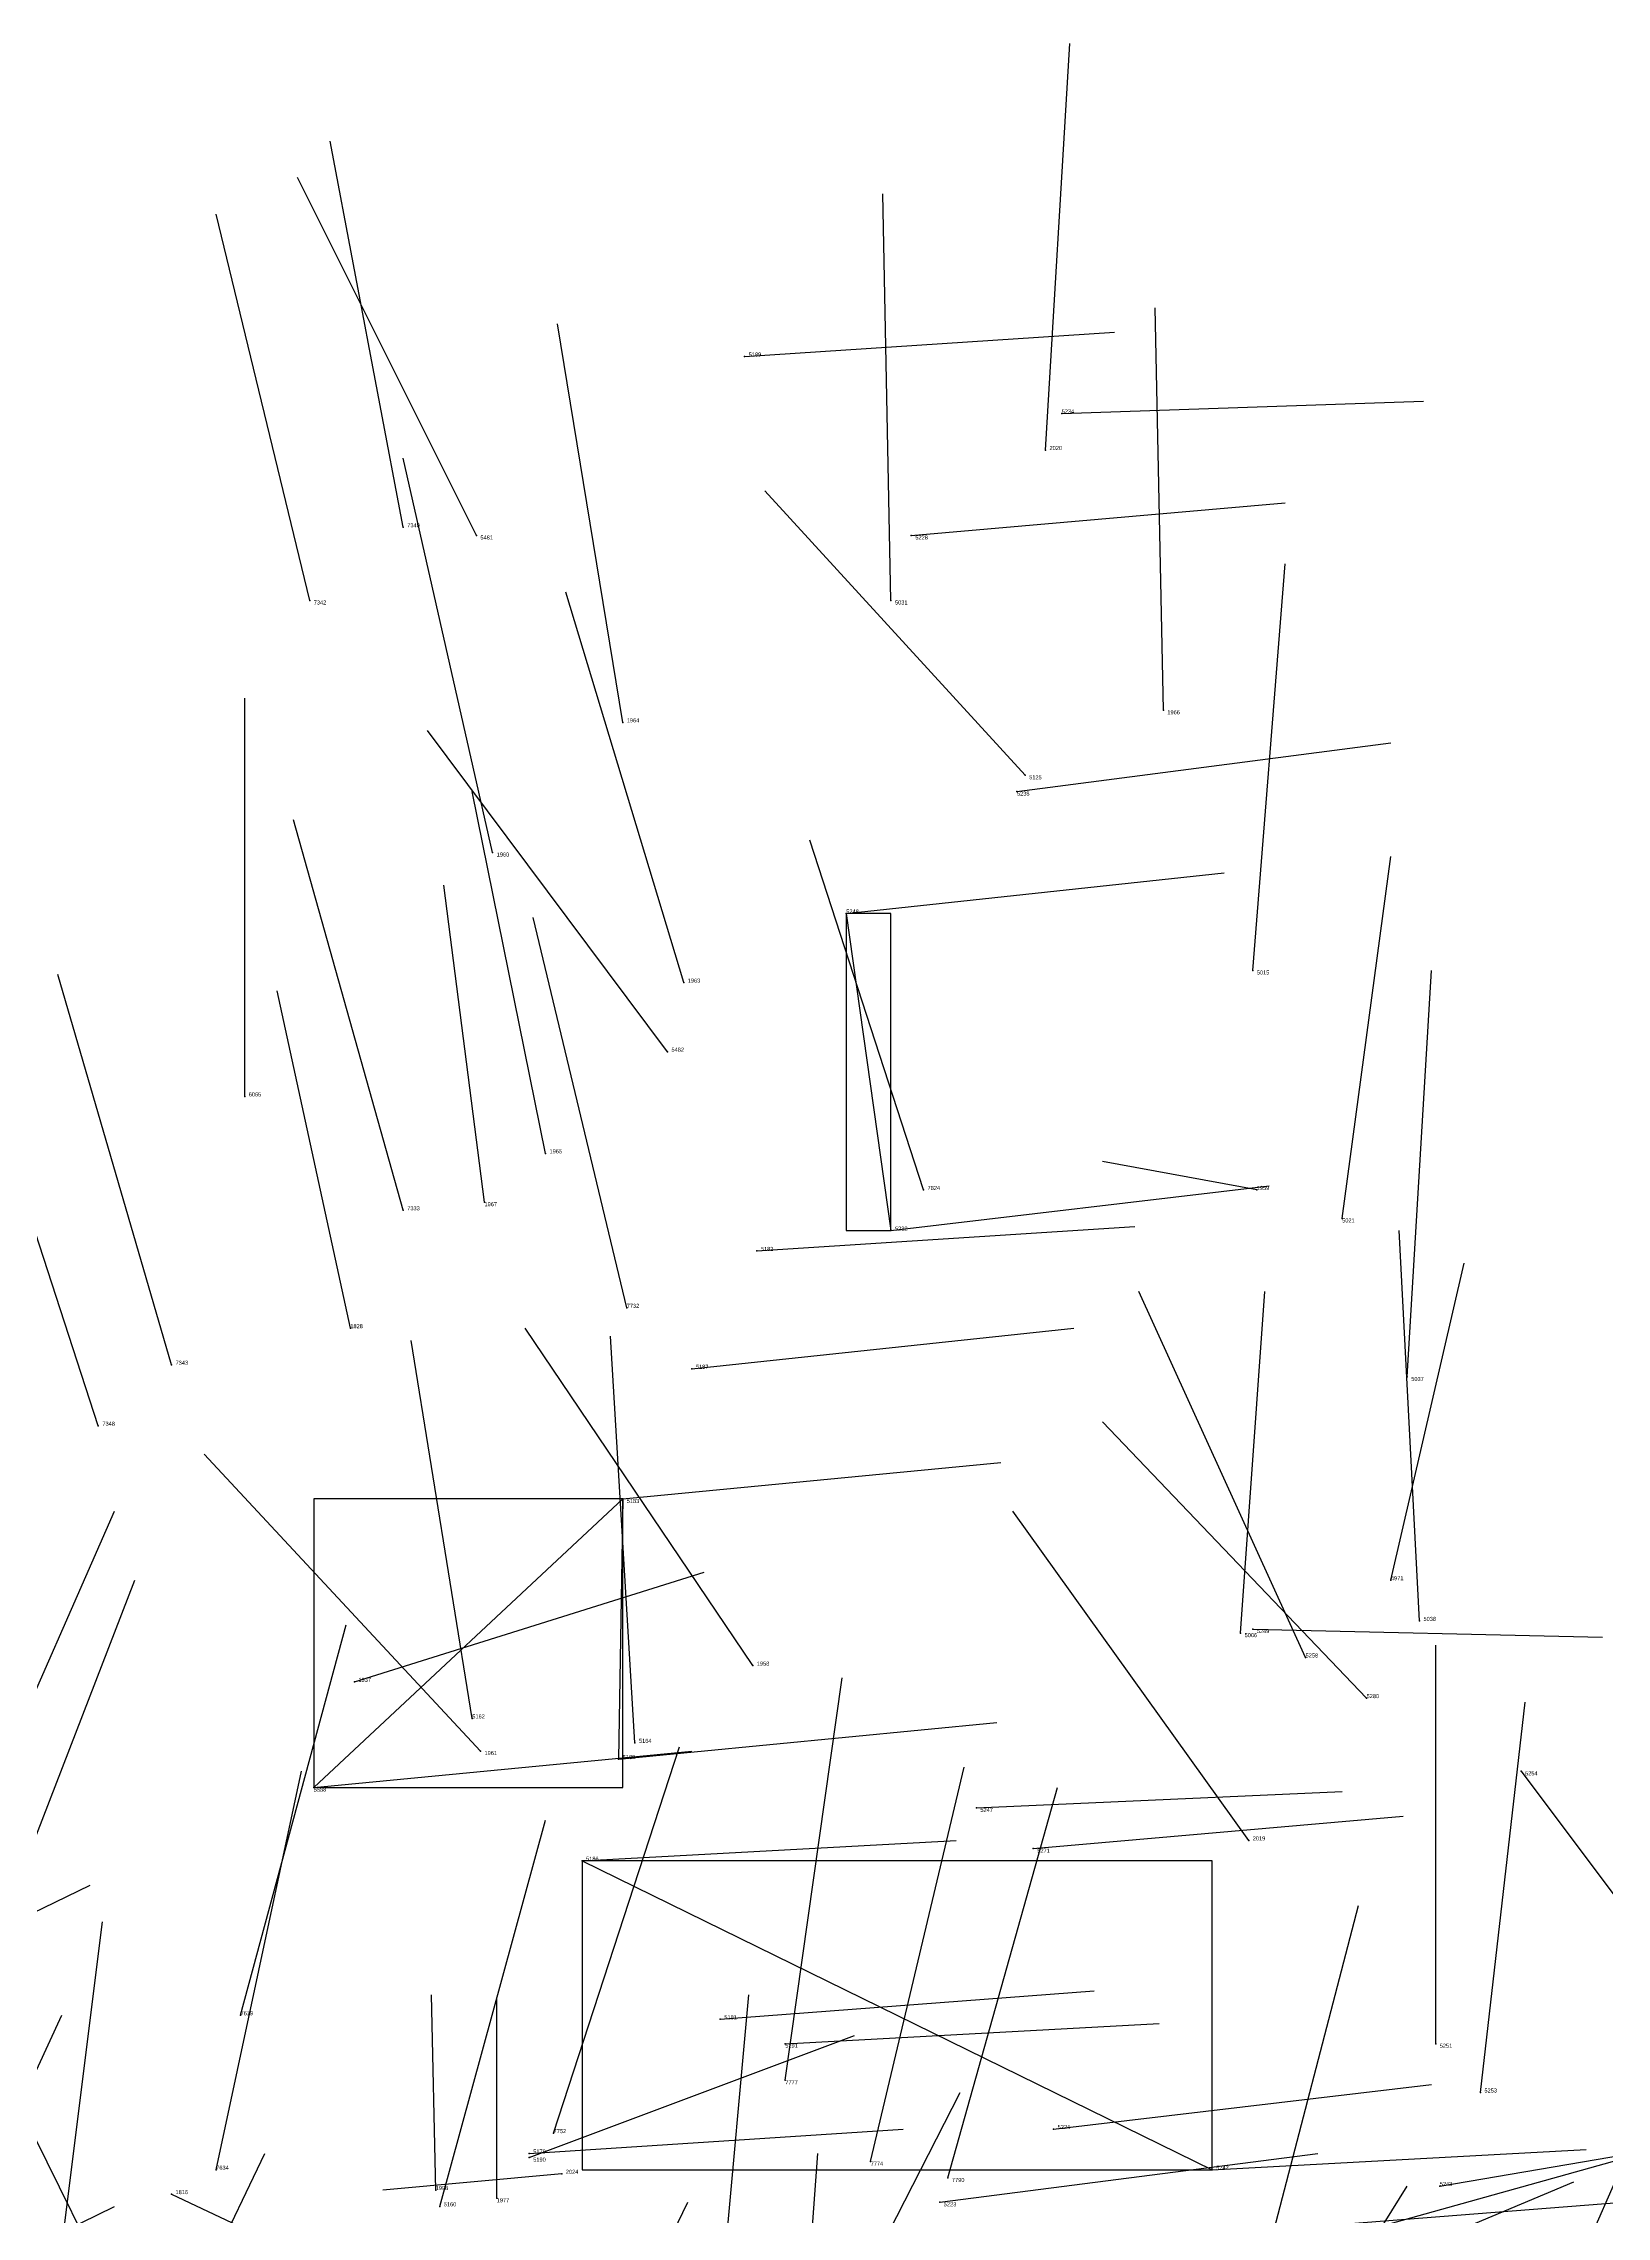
# Model space of a CAD drawing. Extents: x 59.1 to 70.8, y 600.3 to 605.1.
# Drawn here: x 67.816 to 68.201, y 604.516 to 605.051 of the extents above; entities that cross this region are included whole.
import ezdxf

# ---------------------------------------------------------------- set-up
doc = ezdxf.new("R2010")
doc.units = 0
for name, color, linetype in [('Clients', 3, 'CONTINUOUS'), ('Facilities', 3, 'CONTINUOUS'), ('Facilities_lines', 3, 'CONTINUOUS'), ('Min_max_boxes', 1, 'CONTINUOUS'), ('Normals', 1, 'CONTINUOUS'), ('Source_points', 5, 'CONTINUOUS'), ('Text', 3, 'CONTINUOUS')]:
    doc.layers.add(name, color=color, linetype=linetype)

msp = doc.modelspace()

# ---------------------------------------------------------------- linework, layer by layer
at = {"layer": 'Clients', "color": 5}
for p in [(68.025, 604.759, 454.264), (67.958, 604.629, 454.148), (67.883, 604.622, 454.195), (68.104, 604.528, 454.415)]:
    msp.add_point(p, dxfattribs=at)
at = {"layer": 'Facilities', "color": 3}
for p in [(67.989, 604.974, 454.42), (68.067, 604.96, 454.409), (68.063, 604.951, 448.726), (67.905, 604.932, 461.608), (67.923, 604.93, 456.247), (68.03, 604.93, 454.321), (67.882, 604.914, 461.521), (68.025, 604.914, 457.094), (68.092, 604.887, 448.733), (67.959, 604.884, 448.107), (68.058, 604.871, 456.314), (68.056, 604.867, 454.334), (67.927, 604.852, 448.189), (68.014, 604.837, 454.273), (68.114, 604.823, 457.919), (67.974, 604.82, 448.159), (67.97, 604.803, 456.341), (67.866, 604.792, 457.432), (67.94, 604.778, 448.095), (68.033, 604.769, 459.708), (68.115, 604.769, 448.839), (67.905, 604.764, 461.592), (67.925, 604.766, 448.051), (68.136, 604.762, 457.866), (67.992, 604.754, 454.294), (67.96, 604.74, 461.687), (67.892, 604.735, 448.109), (67.848, 604.726, 461.539), (67.976, 604.725, 454.207), (68.152, 604.723, 457.04), (67.83, 604.711, 461.329), (67.959, 604.693, 454.194), (68.148, 604.673, 457.891), (68.155, 604.663, 457.045), (68.111, 604.66, 457.881), (68.114, 604.661, 454.737), (67.991, 604.652, 448.202), (68.127, 604.654, 454.819), (67.893, 604.648, 450.73), (68.142, 604.644, 454.903), (67.922, 604.639, 457.951), (67.924, 604.631, 448.179), (67.962, 604.633, 457.919), (68.18, 604.626, 454.993), (68.046, 604.617, 454.636), (68.113, 604.609, 448.225), (67.949, 604.604, 454.154), (68.06, 604.607, 454.562), (67.865, 604.566, 458.624), (67.983, 604.565, 454.455), (67.999, 604.559, 454.537), (68.159, 604.559, 454.705), (67.999, 604.55, 458.697), (68.17, 604.547, 454.634), (67.942, 604.537, 458.649), (68.065, 604.538, 454.372), (67.859, 604.528, 458.679), (67.936, 604.532, 454.153), (67.936, 604.531, 454.061), (68.02, 604.53, 458.76), (67.913, 604.523, 449.637), (67.944, 604.527, 448.774), (68.039, 604.526, 458.708), (68.16, 604.524, 454.519), (67.848, 604.522, 448.197), (67.914, 604.519, 458.151), (67.928, 604.521, 449.551), (68.037, 604.52, 454.3)]:
    msp.add_point(p, dxfattribs=at)
at = {"layer": 'Facilities_lines', "color": 3}
for p, q in [((68.014, 604.837, 454.273), (68.025, 604.759, 454.264)), ((67.959, 604.693, 454.194), (67.883, 604.622, 454.195)), ((67.959, 604.693, 454.194), (67.958, 604.629, 454.148)), ((67.949, 604.604, 454.154), (68.104, 604.528, 454.415))]:
    msp.add_line(p, q, dxfattribs=at)
at = {"layer": 'Min_max_boxes', "color": 1}
for p, q in [((68.025, 604.837, 454.264), (68.014, 604.837, 454.264)), ((68.014, 604.837, 454.264), (68.014, 604.759, 454.264)), ((68.025, 604.837, 454.273), (68.014, 604.837, 454.273)), ((68.014, 604.837, 454.273), (68.014, 604.759, 454.273)), ((68.014, 604.837, 454.264), (68.014, 604.837, 454.273)), ((68.025, 604.759, 454.264), (68.025, 604.837, 454.264)), ((68.025, 604.759, 454.273), (68.025, 604.837, 454.273)), ((68.025, 604.837, 454.264), (68.025, 604.837, 454.273)), ((68.014, 604.759, 454.264), (68.025, 604.759, 454.264)), ((68.014, 604.759, 454.273), (68.025, 604.759, 454.273)), ((68.014, 604.759, 454.264), (68.014, 604.759, 454.273)), ((68.025, 604.759, 454.264), (68.025, 604.759, 454.273)), ((67.959, 604.693, 454.148), (67.883, 604.693, 454.148)), ((67.883, 604.693, 454.148), (67.883, 604.622, 454.148)), ((67.959, 604.693, 454.195), (67.883, 604.693, 454.195)), ((67.883, 604.693, 454.195), (67.883, 604.622, 454.195)), ((67.883, 604.693, 454.148), (67.883, 604.693, 454.195)), ((67.959, 604.622, 454.148), (67.959, 604.693, 454.148)), ((67.959, 604.622, 454.195), (67.959, 604.693, 454.195)), ((67.959, 604.693, 454.148), (67.959, 604.693, 454.195)), ((67.883, 604.622, 454.148), (67.959, 604.622, 454.148)), ((67.883, 604.622, 454.195), (67.959, 604.622, 454.195)), ((67.883, 604.622, 454.148), (67.883, 604.622, 454.195)), ((67.959, 604.622, 454.148), (67.959, 604.622, 454.195)), ((68.104, 604.604, 454.154), (67.949, 604.604, 454.154)), ((67.949, 604.604, 454.154), (67.949, 604.528, 454.154)), ((68.104, 604.604, 454.415), (67.949, 604.604, 454.415)), ((67.949, 604.604, 454.415), (67.949, 604.528, 454.415)), ((67.949, 604.604, 454.154), (67.949, 604.604, 454.415)), ((68.104, 604.528, 454.154), (68.104, 604.604, 454.154)), ((68.104, 604.528, 454.415), (68.104, 604.604, 454.415)), ((68.104, 604.604, 454.154), (68.104, 604.604, 454.415)), ((67.949, 604.528, 454.154), (68.104, 604.528, 454.154)), ((67.949, 604.528, 454.415), (68.104, 604.528, 454.415)), ((67.949, 604.528, 454.154), (67.949, 604.528, 454.415)), ((68.104, 604.528, 454.154), (68.104, 604.528, 454.415))]:
    msp.add_line(p, q, dxfattribs=at)
at = {"layer": 'Normals', "color": 1}
for p, q in [((68.063, 604.951, 448.726), (68.069, 605.051, 448.728)), ((67.905, 604.932, 461.608), (67.887, 605.027, 461.633)), ((67.923, 604.93, 456.247), (67.879, 605.018, 456.23)), ((68.025, 604.914, 457.094), (68.023, 605.014, 457.098)), ((67.882, 604.914, 461.521), (67.859, 605.009, 461.541)), ((67.959, 604.884, 448.107), (67.943, 604.982, 448.122)), ((68.092, 604.887, 448.733), (68.09, 604.986, 448.749)), ((67.989, 604.974, 454.42), (68.08, 604.98, 454.378)), ((68.067, 604.96, 454.409), (68.156, 604.963, 454.364)), ((67.927, 604.852, 448.189), (67.905, 604.949, 448.2)), ((68.058, 604.871, 456.314), (67.994, 604.941, 456.284)), ((68.03, 604.93, 454.321), (68.122, 604.938, 454.282)), ((68.114, 604.823, 457.919), (68.122, 604.923, 457.921)), ((67.974, 604.82, 448.159), (67.945, 604.916, 448.167)), ((67.866, 604.792, 457.432), (67.866, 604.89, 457.45)), ((67.97, 604.803, 456.341), (67.911, 604.882, 456.323)), ((68.056, 604.867, 454.334), (68.148, 604.879, 454.297)), ((67.94, 604.778, 448.095), (67.922, 604.867, 448.138)), ((67.905, 604.764, 461.592), (67.878, 604.86, 461.592)), ((68.033, 604.769, 459.708), (68.005, 604.855, 459.75)), ((68.136, 604.762, 457.866), (68.148, 604.851, 457.909)), ((67.925, 604.766, 448.051), (67.915, 604.844, 448.113)), ((68.014, 604.837, 454.273), (68.107, 604.847, 454.239)), ((67.96, 604.74, 461.687), (67.937, 604.836, 461.7)), ((67.848, 604.726, 461.539), (67.82, 604.822, 461.54)), ((68.152, 604.723, 457.04), (68.158, 604.823, 457.037)), ((67.892, 604.735, 448.109), (67.874, 604.818, 448.162)), ((67.83, 604.711, 461.329), (67.8, 604.803, 461.304)), ((68.115, 604.769, 448.839), (68.077, 604.776, 448.931)), ((68.025, 604.759, 454.264), (68.118, 604.77, 454.23)), ((67.992, 604.754, 454.294), (68.085, 604.76, 454.257)), ((68.155, 604.663, 457.045), (68.15, 604.759, 457.016)), ((68.148, 604.673, 457.891), (68.166, 604.751, 457.951)), ((68.127, 604.654, 454.819), (68.086, 604.744, 454.83)), ((68.111, 604.66, 457.881), (68.117, 604.744, 457.935)), ((67.922, 604.639, 457.951), (67.907, 604.732, 457.918)), ((67.991, 604.652, 448.202), (67.935, 604.735, 448.2)), ((67.962, 604.633, 457.919), (67.956, 604.733, 457.913)), ((67.976, 604.725, 454.207), (68.07, 604.735, 454.175)), ((68.142, 604.644, 454.903), (68.077, 604.712, 454.937)), ((67.924, 604.631, 448.179), (67.856, 604.704, 448.179)), ((67.959, 604.693, 454.194), (68.052, 604.702, 454.157)), ((67.794, 604.599, 458.556), (67.834, 604.69, 458.565)), ((68.113, 604.609, 448.225), (68.055, 604.69, 448.237)), ((67.803, 604.58, 458.597), (67.839, 604.673, 458.605)), ((67.893, 604.648, 450.73), (67.979, 604.675, 450.774)), ((67.865, 604.566, 458.624), (67.891, 604.662, 458.626)), ((68.114, 604.661, 454.737), (68.2, 604.659, 454.686)), ((68.159, 604.559, 454.705), (68.159, 604.657, 454.686)), ((67.999, 604.55, 458.697), (68.013, 604.649, 458.692)), ((68.17, 604.547, 454.634), (68.181, 604.643, 454.609)), ((67.958, 604.629, 454.148), (68.051, 604.638, 454.111)), ((67.883, 604.622, 454.195), (67.976, 604.631, 454.158)), ((67.942, 604.537, 458.649), (67.973, 604.632, 458.653)), ((67.859, 604.528, 458.679), (67.88, 604.626, 458.681)), ((68.02, 604.53, 458.76), (68.043, 604.627, 458.761)), ((68.18, 604.626, 454.993), (68.234, 604.554, 454.95)), ((68.039, 604.526, 458.708), (68.066, 604.622, 458.705)), ((68.046, 604.617, 454.636), (68.136, 604.621, 454.592)), ((67.914, 604.519, 458.151), (67.94, 604.614, 458.136)), ((68.06, 604.607, 454.562), (68.151, 604.615, 454.521)), ((67.949, 604.604, 454.154), (68.041, 604.609, 454.115)), ((67.739, 604.555, 453.374), (67.828, 604.598, 453.357)), ((68.115, 604.497, 458.784), (68.14, 604.593, 458.773)), ((67.819, 604.493, 458.108), (67.831, 604.589, 458.081)), ((67.913, 604.523, 449.637), (67.912, 604.571, 449.725)), ((67.982, 604.482, 459.177), (67.99, 604.571, 459.221)), ((67.983, 604.565, 454.455), (68.075, 604.572, 454.418)), ((67.791, 604.501, 457.241), (67.821, 604.566, 457.311)), ((67.928, 604.521, 449.551), (67.928, 604.57, 449.638)), ((67.936, 604.531, 454.061), (68.016, 604.561, 454.009)), ((67.999, 604.559, 454.537), (68.091, 604.564, 454.498)), ((67.847, 604.47, 454.181), (67.803, 604.559, 454.166)), ((68.065, 604.538, 454.372), (68.158, 604.549, 454.337)), ((67.997, 604.459, 458.071), (68.042, 604.547, 458.057)), ((68.16, 604.524, 454.519), (68.248, 604.539, 454.474)), ((68.171, 604.452, 458.092), (68.211, 604.543, 458.105)), ((67.936, 604.532, 454.153), (68.028, 604.538, 454.114)), ((68.104, 604.528, 454.415), (68.196, 604.533, 454.377)), ((67.832, 604.451, 457.174), (67.871, 604.532, 457.218)), ((68.001, 604.449, 453.894), (68.007, 604.532, 453.839)), ((68.037, 604.52, 454.3), (68.13, 604.532, 454.266)), ((68.12, 604.507, 454.543), (68.206, 604.531, 454.498)), ((67.944, 604.527, 448.774), (67.9, 604.523, 448.864)), ((68.099, 604.439, 458.075), (68.152, 604.524, 458.07)), ((68.107, 604.489, 454.372), (68.193, 604.525, 454.337)), ((67.748, 604.477, 453.117), (67.834, 604.519, 453.088)), ((67.848, 604.522, 448.197), (67.937, 604.48, 448.214)), ((67.94, 604.448, 454.002), (67.975, 604.52, 453.942)), ((68.115, 604.513, 454.478), (68.205, 604.52, 454.435))]:
    msp.add_line(p, q, dxfattribs=at)
at = {"layer": 'Source_points', "color": 5}
for p in [(67.989, 604.974, 454.42), (68.067, 604.96, 454.409), (68.063, 604.951, 448.726), (67.905, 604.932, 461.608), (67.923, 604.93, 456.247), (68.03, 604.93, 454.321), (67.882, 604.914, 461.521), (68.025, 604.914, 457.094), (68.092, 604.887, 448.733), (67.959, 604.884, 448.107), (68.058, 604.871, 456.314), (68.056, 604.867, 454.334), (67.927, 604.852, 448.189), (68.014, 604.837, 454.273), (68.114, 604.823, 457.919), (67.974, 604.82, 448.159), (67.97, 604.803, 456.341), (67.866, 604.792, 457.432), (67.94, 604.778, 448.095), (68.033, 604.769, 459.708), (68.115, 604.769, 448.839), (67.905, 604.764, 461.592), (67.925, 604.766, 448.051), (68.025, 604.759, 454.264), (68.136, 604.762, 457.866), (67.992, 604.754, 454.294), (67.96, 604.74, 461.687), (67.892, 604.735, 448.109), (67.848, 604.726, 461.539), (67.976, 604.725, 454.207), (68.152, 604.723, 457.04), (67.83, 604.711, 461.329), (67.959, 604.693, 454.194), (68.148, 604.673, 457.891), (68.155, 604.663, 457.045), (68.111, 604.66, 457.881), (68.114, 604.661, 454.737), (67.991, 604.652, 448.202), (68.127, 604.654, 454.819), (67.893, 604.648, 450.73), (68.142, 604.644, 454.903), (67.922, 604.639, 457.951), (67.924, 604.631, 448.179), (67.962, 604.633, 457.919), (67.958, 604.629, 454.148), (68.18, 604.626, 454.993), (67.883, 604.622, 454.195), (68.046, 604.617, 454.636), (68.113, 604.609, 448.225), (67.949, 604.604, 454.154), (68.06, 604.607, 454.562), (67.865, 604.566, 458.624), (67.983, 604.565, 454.455), (67.999, 604.559, 454.537), (68.159, 604.559, 454.705), (67.999, 604.55, 458.697), (68.17, 604.547, 454.634), (67.942, 604.537, 458.649), (68.065, 604.538, 454.372), (67.859, 604.528, 458.679), (67.936, 604.532, 454.153), (67.936, 604.531, 454.061), (68.02, 604.53, 458.76), (68.104, 604.528, 454.415), (67.913, 604.523, 449.637), (67.944, 604.527, 448.774), (68.039, 604.526, 458.708), (68.16, 604.524, 454.519), (67.848, 604.522, 448.197), (67.914, 604.519, 458.151), (67.928, 604.521, 449.551), (68.037, 604.52, 454.3)]:
    msp.add_point(p, dxfattribs=at)

# ---------------------------------------------------------------- texts
at = {"layer": 'Text', "color": 3}
for s, p in [('5189', (67.99, 604.974, 454.42)), ('5234', (68.067, 604.96, 454.409)), ('2020', (68.064, 604.951, 448.726)), ('7340', (67.906, 604.932, 461.608)), ('5481', (67.924, 604.929, 456.247)), ('5228', (68.031, 604.929, 454.321)), ('7342', (67.883, 604.913, 461.521)), ('5031', (68.026, 604.913, 457.094)), ('1966', (68.093, 604.886, 448.733)), ('1964', (67.96, 604.884, 448.107)), ('5125', (68.059, 604.87, 456.314)), ('5238', (68.056, 604.866, 454.334)), ('1960', (67.928, 604.851, 448.189)), ('5248', (68.014, 604.837, 454.273)), ('5015', (68.115, 604.822, 457.919)), ('1963', (67.975, 604.82, 448.159)), ('5482', (67.971, 604.803, 456.341)), ('6065', (67.867, 604.792, 457.432)), ('1965', (67.941, 604.778, 448.095)), ('7824', (68.034, 604.769, 459.708)), ('1959', (68.115, 604.769, 448.839)), ('7333', (67.906, 604.764, 461.592)), ('1967', (67.925, 604.765, 448.051)), ('5232', (68.026, 604.759, 454.264)), ('5021', (68.136, 604.761, 457.866)), ('5182', (67.993, 604.754, 454.294)), ('1828', (67.892, 604.735, 448.109)), ('7732', (67.96, 604.74, 461.687)), ('7343', (67.849, 604.726, 461.539)), ('5187', (67.977, 604.725, 454.207)), ('5037', (68.153, 604.722, 457.04)), ('7348', (67.831, 604.711, 461.329)), ('5183', (67.96, 604.692, 454.194)), ('4971', (68.148, 604.673, 457.891)), ('5038', (68.156, 604.663, 457.045)), ('5006', (68.112, 604.659, 457.881)), ('5249', (68.115, 604.66, 454.737)), ('1958', (67.992, 604.652, 448.202)), ('5258', (68.127, 604.654, 454.819)), ('1937', (67.894, 604.648, 450.73)), ('5162', (67.922, 604.639, 457.951)), ('5280', (68.142, 604.644, 454.903)), ('1961', (67.925, 604.63, 448.179)), ('5180', (67.959, 604.629, 454.148)), ('5164', (67.963, 604.633, 457.919)), ('5254', (68.181, 604.625, 454.993)), ('5588', (67.883, 604.621, 454.195)), ('5247', (68.047, 604.616, 454.636)), ('2019', (68.114, 604.609, 448.225)), ('5186', (67.95, 604.604, 454.154)), ('5271', (68.061, 604.606, 454.562)), ('7619', (67.865, 604.566, 458.624)), ('5181', (67.984, 604.565, 454.455)), ('5191', (67.999, 604.558, 454.537)), ('5251', (68.16, 604.558, 454.705)), ('7777', (67.999, 604.549, 458.697)), ('5253', (68.171, 604.547, 454.634)), ('5224', (68.066, 604.538, 454.372)), ('5179', (67.937, 604.532, 454.153)), ('7752', (67.942, 604.537, 458.649)), ('7634', (67.859, 604.528, 458.679)), ('5190', (67.937, 604.53, 454.061)), ('2024', (67.945, 604.527, 448.774)), ('7774', (68.02, 604.529, 458.76)), ('5242', (68.105, 604.528, 454.415)), ('1816', (67.849, 604.522, 448.197)), ('1998', (67.913, 604.523, 449.637)), ('7790', (68.04, 604.525, 458.708)), ('5243', (68.16, 604.524, 454.519)), ('5160', (67.915, 604.519, 458.151)), ('1977', (67.928, 604.52, 449.551)), ('5223', (68.038, 604.519, 454.3))]:
    msp.add_text(s, height=0.001, dxfattribs=at).set_placement(p)

doc.saveas('drawing.dxf')
